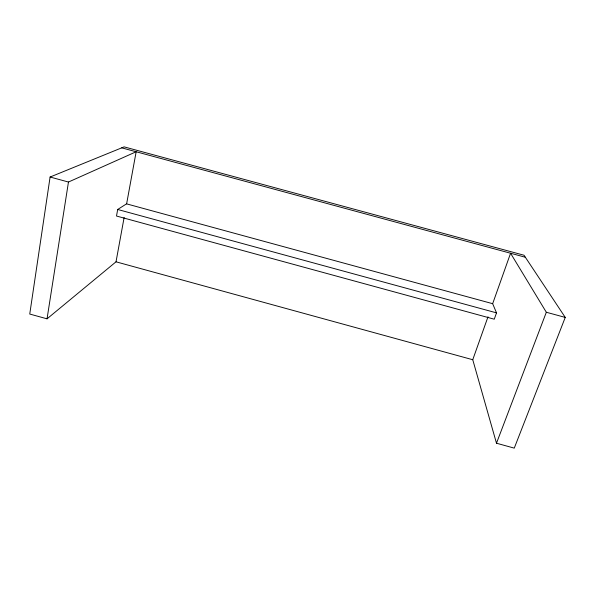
<?xml version="1.0" encoding="UTF-8"?>
<svg xmlns="http://www.w3.org/2000/svg" width="595" height="595" viewBox="0 0 595 595"><rect width="100%" height="100%" fill="white"/><g stroke="black" fill="none" stroke-linecap="round" stroke-linejoin="round"><path stroke-width="0.89" d="M487.989 316.83L472.757 359.73L496.483 443.215L514.259 448.132L565.25 317.41L524.016 255.24L124.11 146.868L50.092 177.027L29.75 314.048L47.042 318.831L116.018 261.815L124.132 217.465M47.042 318.831L68.462 182.033L136.158 151.755L126.616 203.877M492.66 303.688L126.549 203.854L117.684 209.477L116.508 216.03L494.252 319.195L496.52 312.866L492.66 303.688L510.57 253.247L546.329 312.256L565.25 317.41M496.483 443.215L546.329 312.256M121.715 147.843L525.348 257.248M50.092 177.027L68.462 182.033M117.684 209.477L496.52 312.866M116.018 261.815L472.757 359.73"/></g></svg>
